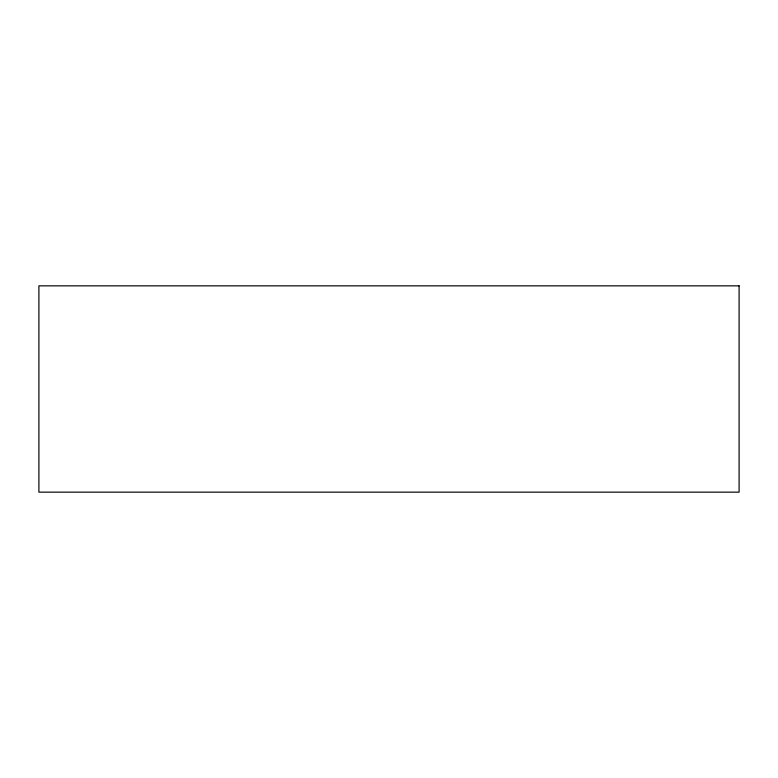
<?xml version="1.0" encoding="UTF-8"?>
<svg xmlns="http://www.w3.org/2000/svg" width="778" height="778" viewBox="0 0 778 778"><rect width="100%" height="100%" fill="white"/><g stroke="black" fill="none" stroke-linecap="round" stroke-linejoin="round"><path stroke-width="1.17" d="M739.1 285.847L38.9 285.847L38.9 492.153L739.1 492.153L739.1 285.847"/></g></svg>
